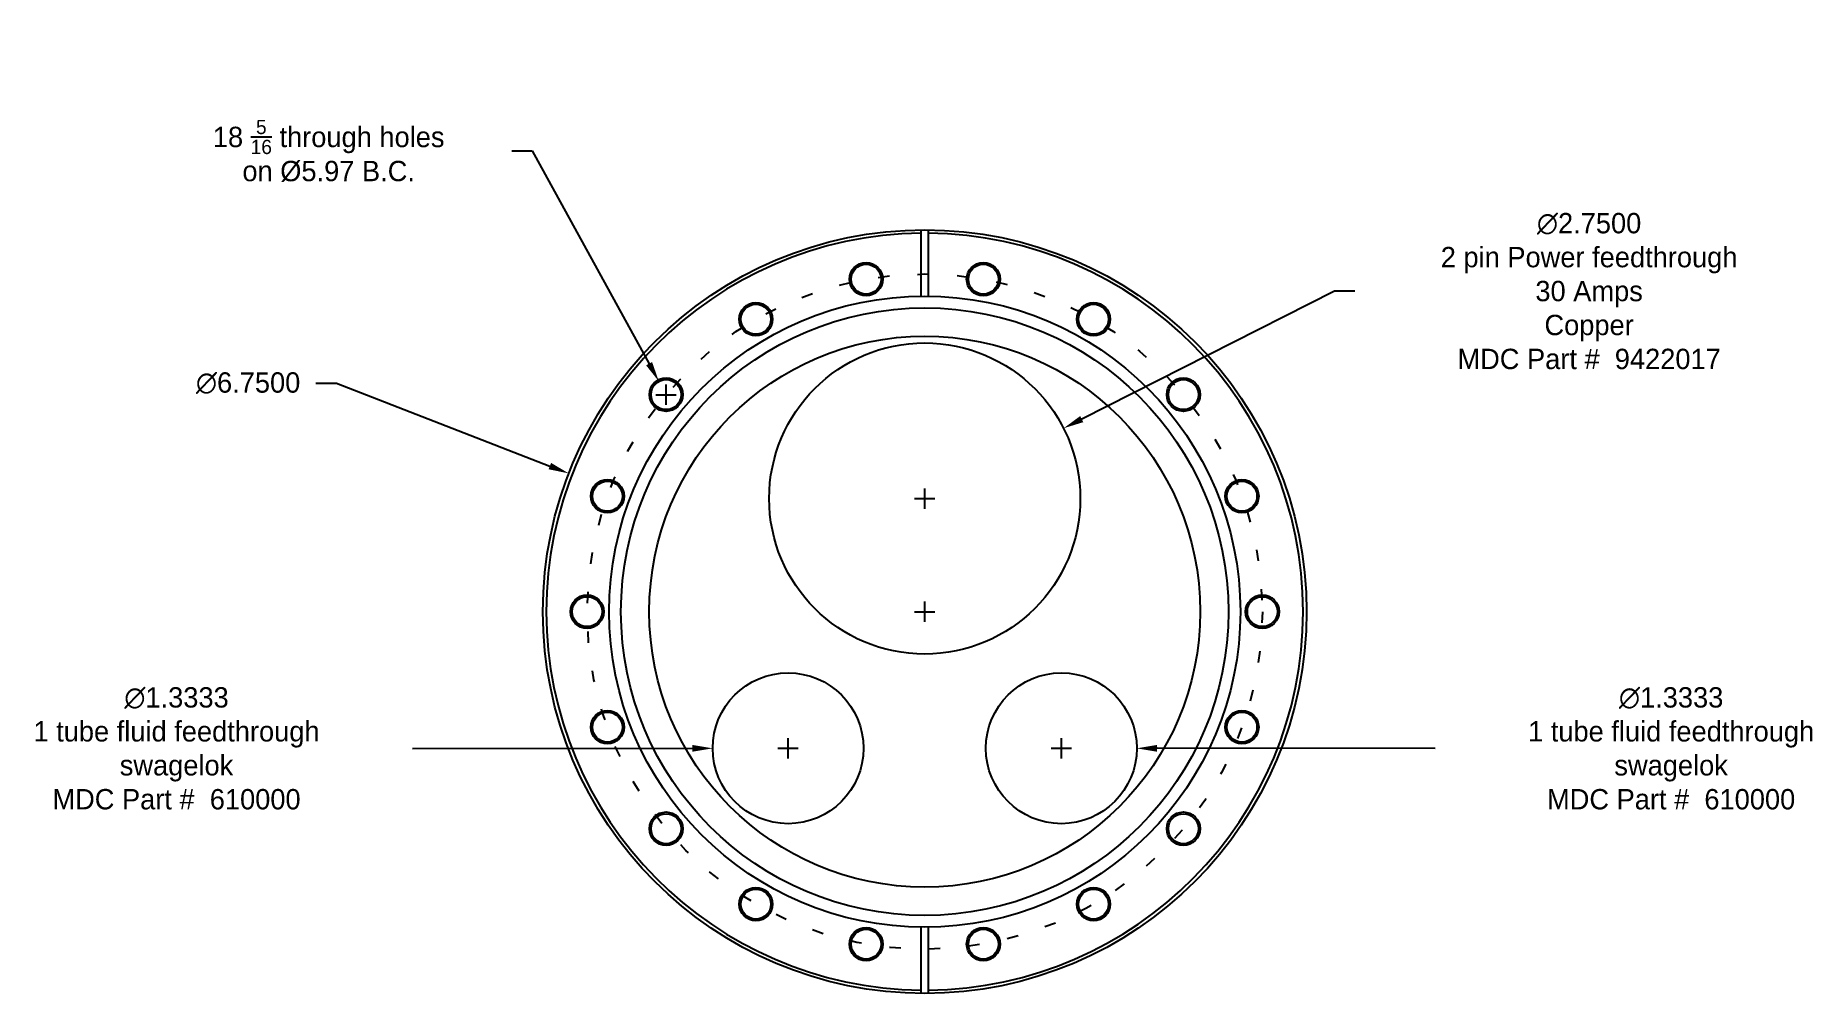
# Model space of a CAD drawing. Header units: inches. Extents: x -7.9 to 7.8, y -3.4 to 5.1.
import ezdxf

# ---------------------------------------------------------------- set-up
doc = ezdxf.new("R2010")
doc.units = ezdxf.units.IN
doc.header["$MEASUREMENT"] = 0
doc.linetypes.add('DOT', pattern=[0.25, 0, -0.25])
doc.dimstyles.get("Standard").update_dxf_attribs({"dimtxt": 0.18, "dimasz": 0.18, "dimexe": 0.18, "dimexo": 0.0625, "dimgap": 0.09, "dimtad": 0, "dimtih": 1, "dimtoh": 1, "dimdec": 4, "dimzin": 0, "dimdsep": 46, "dimtxsty": 'Standard', "dimcen": 0.09, "dimadec": 0, "dimazin": 0, "dimtfac": 1, "dimtdec": 4, "dimtofl": 0, "dimtmove": 0, "dimatfit": 3, "dimfxl": 1, "dimtolj": 1, "dimtzin": 0, "dimarcsym": 0})

# ---------------------------------------------------------------- blocks, each defined once
blk = doc.blocks.new('*D4')
at = {"color": 0, "lineweight": -2, "transparency": 16777216}
for p, q in [((-5.381, 2.02), (-5.201, 2.02)), ((-5.201, 2.02), (-3.314, 1.287)), ((-0.09, 0), (0.09, 0)), ((0, -0.09), (0, 0.09))]:
    blk.add_line(p, q, dxfattribs=at)
at = {"color": 0, "transparency": 16777216}
blk.add_solid([(-3.303, 1.315), (-3.325, 1.259), (-3.146, 1.222)], dxfattribs=at)
at = {"layer": 'Defpoints', "color": 0, "transparency": 16777216}
for p in [(-3.146, 1.222), (3.146, -1.222)]:
    blk.add_point(p, dxfattribs=at)
at = {"color": 0, "transparency": 16777216, "insert": (-5.981, 2.02), "char_height": 0.18, "attachment_point": 5}
blk.add_mtext('\\A1;∅6.7500', dxfattribs=at)
blk = doc.blocks.new('*D7')
at = {"color": 0, "lineweight": -2, "transparency": 16777216}
for p, q in [((3.623, 2.833), (1.388, 1.702)), ((3.803, 2.833), (3.623, 2.833)), ((-0.09, 1), (0.09, 1)), ((0, 0.91), (0, 1.09))]:
    blk.add_line(p, q, dxfattribs=at)
at = {"color": 0, "transparency": 16777216}
blk.add_solid([(1.374, 1.729), (1.401, 1.675), (1.227, 1.621)], dxfattribs=at)
at = {"layer": 'Defpoints', "color": 0, "transparency": 16777216}
for p in [(1.227, 1.621), (-1.227, 0.379)]:
    blk.add_point(p, dxfattribs=at)
at = {"color": 0, "transparency": 16777216, "insert": (5.873, 2.833), "char_height": 0.18, "attachment_point": 5}
blk.add_mtext('\\A1;∅2.7500\\P2 pin Power feedthrough\\P30 Amps\\PCopper\\PMDC Part #  9422017', dxfattribs=at)
blk = doc.blocks.new('*D8')
at = {"color": 0, "lineweight": -2, "transparency": 16777216}
for p, q in [((1.118, -1.208), (1.298, -1.208)), ((1.208, -1.298), (1.208, -1.118)), ((4.513, -1.209), (2.054, -1.208))]:
    blk.add_line(p, q, dxfattribs=at)
at = {"color": 0, "transparency": 16777216}
blk.add_solid([(2.054, -1.178), (2.054, -1.238), (1.874, -1.208)], dxfattribs=at)
at = {"layer": 'Defpoints', "color": 0, "transparency": 16777216}
for p in [(0.541, -1.207), (1.874, -1.208)]:
    blk.add_point(p, dxfattribs=at)
at = {"color": 0, "transparency": 16777216, "insert": (6.598, -1.209), "char_height": 0.18, "attachment_point": 5}
blk.add_mtext('\\A1;∅1.3333\\P1 tube fluid feedthrough\\Pswagelok\\PMDC Part #  610000', dxfattribs=at)
blk = doc.blocks.new('*D9')
at = {"color": 0, "lineweight": -2, "transparency": 16777216}
for p, q in [((-4.529, -1.209), (-2.054, -1.208)), ((-1.298, -1.208), (-1.118, -1.208)), ((-1.208, -1.298), (-1.208, -1.118))]:
    blk.add_line(p, q, dxfattribs=at)
at = {"color": 0, "transparency": 16777216}
blk.add_solid([(-2.054, -1.178), (-2.054, -1.238), (-1.874, -1.208)], dxfattribs=at)
at = {"layer": 'Defpoints', "color": 0, "transparency": 16777216}
for p in [(-1.874, -1.208), (-0.541, -1.207)]:
    blk.add_point(p, dxfattribs=at)
at = {"color": 0, "transparency": 16777216, "insert": (-6.614, -1.209), "char_height": 0.18, "attachment_point": 5}
blk.add_mtext('\\A1;∅1.3333\\P1 tube fluid feedthrough\\Pswagelok\\PMDC Part #  610000', dxfattribs=at)
blk = doc.blocks.new('*D11')
at = {"color": 0, "lineweight": -2, "transparency": 16777216}
for p, q in [((-3.649, 4.073), (-3.469, 4.073)), ((-3.469, 4.073), (-2.437, 2.192)), ((-2.376, 1.918), (-2.196, 1.918)), ((-2.286, 1.828), (-2.286, 2.008))]:
    blk.add_line(p, q, dxfattribs=at)
at = {"color": 0, "transparency": 16777216}
blk.add_solid([(-2.41, 2.207), (-2.463, 2.178), (-2.35, 2.035)], dxfattribs=at)
at = {"layer": 'Defpoints', "color": 0, "transparency": 16777216}
for p in [(-2.35, 2.035), (-2.222, 1.802)]:
    blk.add_point(p, dxfattribs=at)
at = {"color": 0, "transparency": 16777216, "insert": (-5.269, 4.073), "char_height": 0.18, "attachment_point": 5}
blk.add_mtext('\\A1;18 {\\H0.7x;\\S5/16;\\H1.4286x; through holes\\Pon %%C5.97 B.C. }', dxfattribs=at)

msp = doc.modelspace()

# ---------------------------------------------------------------- linework, layer by layer
at = {"color": 7, "linetype": 'Continuous'}
for p, q in [((-0.03125, 2.78982), (-0.03125, 3.37486)), ((0.03125, 3.37486), (0.03125, 2.78982)), ((-0.03125, -3.37486), (-0.03125, -2.78982)), ((0.03125, -2.78982), (0.03125, -3.37486))]:
    msp.add_line(p, q, dxfattribs=at)
for centre, radius in [((0, 0), 3.375), ((-0.51825, 2.93916), 0.1475), ((-0.51825, 2.93916), 0.1325), ((0.51825, 2.93916), 0.1475), ((0.51825, 2.93916), 0.1325), ((0, 0), 2.79), ((0, 0), 2.685), ((-1.49225, 2.58465), 0.1475), ((-1.49225, 2.58465), 0.1325), ((1.49225, 2.58465), 0.1475), ((1.49225, 2.58465), 0.1325), ((-2.28626, 1.9184), 0.1475), ((-2.28626, 1.9184), 0.1325), ((2.28626, 1.9184), 0.1475), ((2.28626, 1.9184), 0.1325), ((-2.80451, 1.02076), 0.1475), ((-2.80451, 1.02076), 0.1325), ((2.80451, 1.02076), 0.1475), ((2.80451, 1.02076), 0.1325), ((-2.9845, 0), 0.1475), ((-2.9845, 0), 0.1325), ((2.9845, 0), 0.1475), ((2.9845, 0), 0.1325), ((-2.80451, -1.02076), 0.1475), ((-2.80451, -1.02076), 0.1325), ((2.80451, -1.02076), 0.1475), ((2.80451, -1.02076), 0.1325), ((-2.28626, -1.9184), 0.1475), ((-2.28626, -1.9184), 0.1325), ((2.28626, -1.9184), 0.1475), ((2.28626, -1.9184), 0.1325), ((-1.49225, -2.58465), 0.1475), ((-1.49225, -2.58465), 0.1325), ((1.49225, -2.58465), 0.1475), ((1.49225, -2.58465), 0.1325), ((-0.51825, -2.93916), 0.1475), ((-0.51825, -2.93916), 0.1325), ((0.51825, -2.93916), 0.1475), ((0.51825, -2.93916), 0.1325)]:
    msp.add_circle(centre, radius, dxfattribs=at)
at = {"linetype": 'DOT'}
msp.add_circle((0, 0), 2.985, dxfattribs=at)
for centre, radius in [((0, 0), 2.435), ((0, 1), 1.375), ((-1.20774, -1.20774), 0.66667), ((1.20774, -1.20774), 0.66667)]:
    msp.add_circle(centre, radius)
at = {"color": 7, "linetype": 'Continuous'}
for start, end in [(90.535282, 269.464718), (270.535282, 89.464718)]:
    msp.add_arc((0, 0), 3.345, start, end, dxfattribs=at)

# ---------------------------------------------------------------- dimensions: what is measured, and where the dimension line sits
for p1, p2, text, picture, middle in [((-2.22248, 1.80226), (-2.35004, 2.03454), '18 {\\H0.7x;\\S5/16;\\H1.4286x; through holes\\Pon %%C5.97 B.C. }', '*D11', (-5.26945, 4.07298)), ((-1.22697, 0.37938), (1.22697, 1.62062), '<>\\P2 pin Power feedthrough\\P30 Amps\\PCopper\\PMDC Part #  9422017', '*D7', (5.87306, 2.83259)), ((-0.54107, -1.20747), (-1.8744, -1.20801), '<>\\P1 tube fluid feedthrough\\Pswagelok\\PMDC Part #  610000', '*D9', (-4.52884, -1.20907)), ((0.54107, -1.20747), (1.8744, -1.20801), '<>\\P1 tube fluid feedthrough\\Pswagelok\\PMDC Part #  610000', '*D8', (4.51333, -1.20907))]:
    dim = msp.add_diameter_dim_2p(p1=p1, p2=p2, text=text, dimstyle='Standard')
    dim.commit()
    dim.dimension.update_dxf_attribs({"geometry": picture, "text_midpoint": middle, "dimtype": 163})
dim = msp.add_diameter_dim_2p(p1=(3.14594, -1.22217), p2=(-3.14594, 1.22217), dimstyle='Standard')
dim.commit()
dim.dimension.update_dxf_attribs({"geometry": '*D4', "text_midpoint": (-5.9806, 2.0204), "dimtype": 163})

doc.saveas('drawing.dxf')
